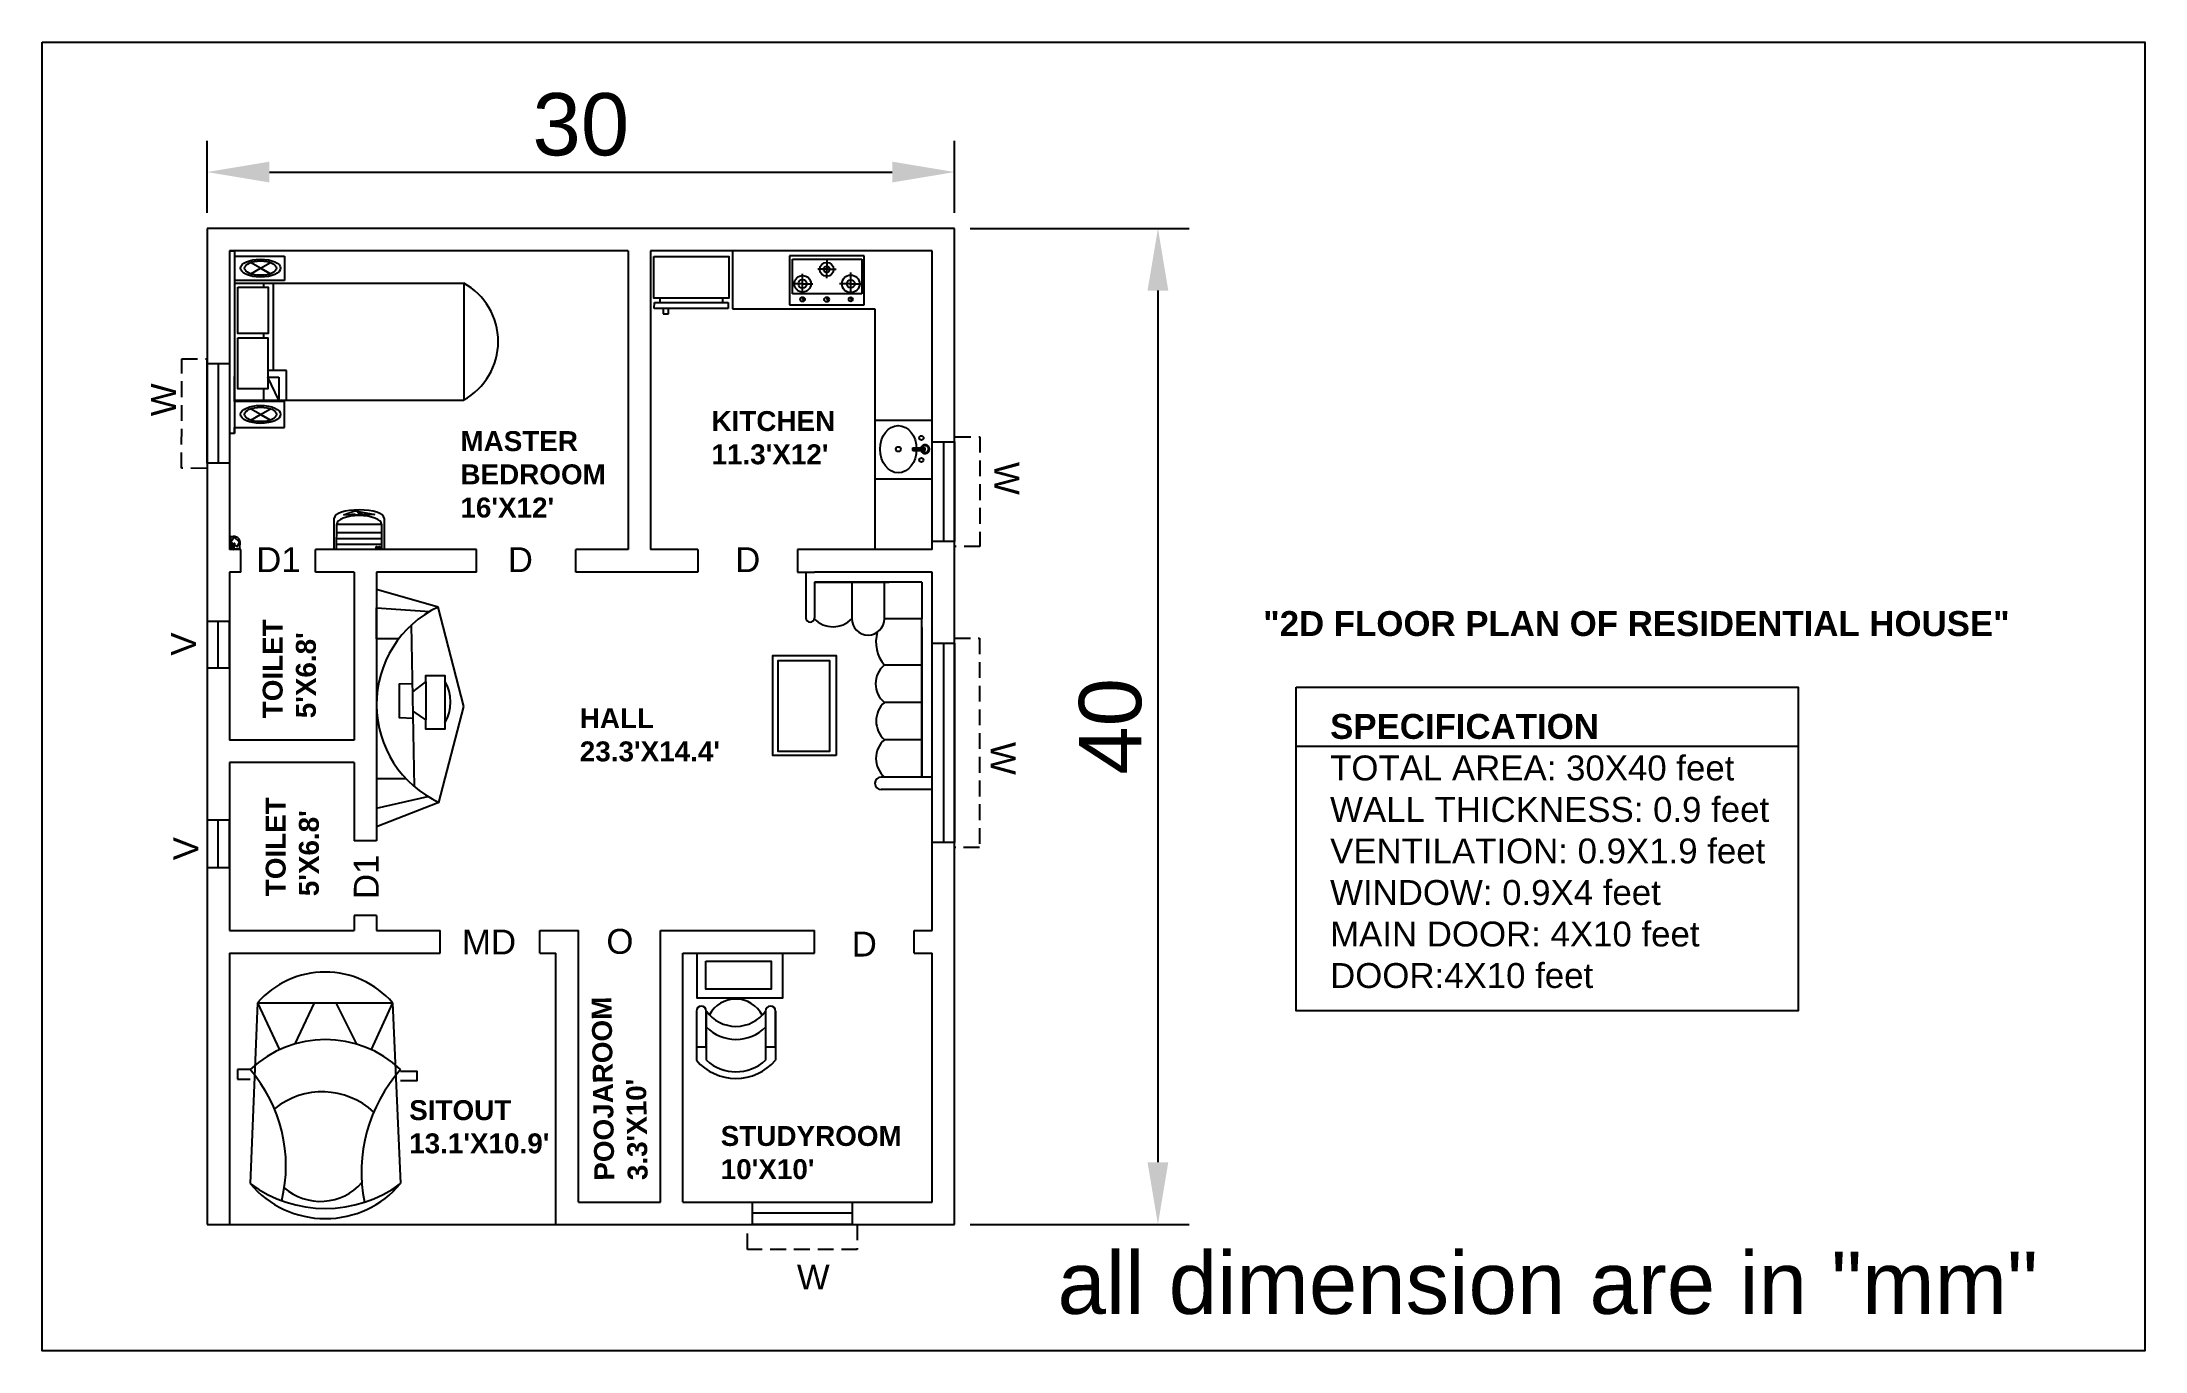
# Model space of a CAD drawing. Header units: millimetres. Extents: x 5 to 1805, y 5 to 512.
# Drawn here: x 1720.3 to 1804.7, y 459 to 511.6 of the extents above.
import ezdxf

# ---------------------------------------------------------------- set-up
doc = ezdxf.new("R2010")
doc.units = ezdxf.units.MM
doc.linetypes.add('HIDDEN', pattern=[9.525, 6.35, -3.175])
doc.styles.get("Standard").update_dxf_attribs({"font": 'arial.ttf'})
doc.dimstyles.new('ISO-25', dxfattribs={"dimtxt": 2.5, "dimasz": 2.5, "dimexe": 1.25, "dimexo": 0.625, "dimtad": 1, "dimdec": 1, "dimlunit": 6, "dimtxsty": 'Standard', "dimcen": 2.5, "dimadec": 1, "dimazin": 0, "dimtfac": 1, "dimtdec": 1, "dimtmove": 0, "dimatfit": 3, "dimfxl": 1, "dimarcsym": 0})

# ---------------------------------------------------------------- blocks, each defined once
blk = doc.blocks.new('*D1')
at = {"color": 0, "lineweight": -2, "transparency": 16777216}
for p, q in [((1726.892, 504.728), (1726.892, 507.614)), ((1756.892, 504.728), (1756.892, 507.614)), ((1729.392, 506.364), (1754.392, 506.364))]:
    blk.add_line(p, q, dxfattribs=at)
at = {"color": 0, "transparency": 16777216}
for points in [[(1729.392, 506.781), (1729.392, 505.947), (1726.892, 506.364)], [(1754.392, 506.781), (1754.392, 505.947), (1756.892, 506.364)]]:
    blk.add_solid(points, dxfattribs=at)
at = {"layer": 'Defpoints', "color": 0, "transparency": 16777216}
for p in [(1756.892, 506.364), (1726.892, 504.103), (1756.892, 504.103)]:
    blk.add_point(p, dxfattribs=at)
at = {"color": 0, "transparency": 16777216, "insert": (1741.892, 508.266), "char_height": 2.5, "attachment_point": 5}
blk.add_mtext('30', dxfattribs=at)
blk = doc.blocks.new('*D2')
at = {"color": 0, "lineweight": -2, "transparency": 16777216}
for p, q in [((1757.517, 504.103), (1766.305, 504.103)), ((1765.055, 501.603), (1765.055, 466.603)), ((1757.517, 464.103), (1766.305, 464.103))]:
    blk.add_line(p, q, dxfattribs=at)
at = {"color": 0, "transparency": 16777216}
for points in [[(1764.638, 501.603), (1765.472, 501.603), (1765.055, 504.103)], [(1764.638, 466.603), (1765.472, 466.603), (1765.055, 464.103)]]:
    blk.add_solid(points, dxfattribs=at)
at = {"layer": 'Defpoints', "color": 0, "transparency": 16777216}
for p in [(1756.892, 504.103), (1756.892, 464.103), (1765.055, 464.103)]:
    blk.add_point(p, dxfattribs=at)
at = {"color": 0, "transparency": 16777216, "insert": (1763.154, 484.103), "char_height": 2.5, "attachment_point": 5, "rotation": 90}
blk.add_mtext('40', dxfattribs=at)

msp = doc.modelspace()

# ---------------------------------------------------------------- linework, layer by layer
for p, q in [((1756.892, 504.103), (1726.892, 504.103)), ((1726.892, 504.103), (1726.892, 464.103)), ((1756.892, 464.103), (1756.892, 504.103)), ((1727.792, 503.203), (1727.792, 491.203)), ((1743.792, 503.203), (1727.792, 503.203)), ((1727.792, 503.203), (1727.992, 503.203)), ((1727.992, 503.203), (1727.992, 495.864)), ((1743.792, 503.203), (1743.792, 491.203)), ((1755.992, 503.203), (1744.692, 503.203)), ((1744.692, 503.203), (1744.692, 491.203)), ((1755.992, 491.203), (1755.992, 503.203)), ((1727.992, 502.987), (1729.992, 502.987)), ((1729.433, 502.279), (1728.634, 502.728)), ((1728.643, 502.278), (1729.037, 502.505)), ((1729.037, 502.505), (1729.431, 502.731)), ((1729.037, 502.505), (1729.433, 502.279)), ((1729.992, 502.987), (1729.992, 502.005)), ((1753.267, 502.994), (1750.265, 502.994)), ((1750.265, 502.994), (1750.265, 501.029)), ((1750.39, 502.868), (1753.168, 502.868)), ((1750.39, 501.477), (1750.39, 502.868)), ((1750.793, 501.496), (1750.793, 502.272)), ((1751.761, 502.458), (1751.401, 502.458)), ((1751.761, 502.824), (1751.761, 502.458)), ((1751.761, 502.458), (1752.139, 502.458)), ((1751.761, 502.107), (1751.761, 502.458)), ((1752.725, 501.876), (1752.725, 502.327)), ((1753.168, 502.868), (1753.168, 501.477)), ((1753.267, 501.029), (1753.267, 502.994)), ((1729.992, 502.005), (1727.992, 502.005)), ((1727.992, 502.005), (1727.992, 501.905)), ((1727.992, 501.905), (1737.19, 501.905)), ((1729.151, 501.905), (1729.151, 501.739)), ((1729.55, 501.905), (1729.55, 498.395)), ((1737.19, 501.905), (1737.19, 497.21)), ((1753.168, 501.477), (1750.39, 501.477)), ((1750.793, 501.876), (1750.402, 501.876)), ((1750.793, 501.876), (1751.207, 501.876)), ((1752.725, 501.876), (1752.275, 501.876)), ((1752.725, 501.876), (1753.144, 501.876)), ((1752.725, 501.507), (1752.725, 501.876)), ((1744.836, 500.89), (1744.844, 501.12)), ((1747.812, 500.89), (1744.836, 500.89)), ((1744.844, 501.12), (1747.812, 501.12)), ((1745.066, 501.301), (1745.066, 501.12)), ((1745.066, 501.12), (1747.598, 501.12)), ((1745.2, 500.89), (1745.2, 500.669)), ((1745.2, 500.669), (1745.414, 500.669)), ((1745.414, 500.669), (1745.414, 500.89)), ((1747.598, 501.12), (1747.598, 501.301)), ((1747.812, 501.12), (1747.812, 500.89)), ((1747.981, 500.87), (1753.692, 500.87)), ((1750.265, 501.029), (1753.267, 501.029)), ((1750.871, 501.299), (1750.793, 501.299)), ((1750.793, 501.299), (1750.793, 501.251)), ((1750.793, 501.251), (1750.884, 501.251)), ((1750.884, 501.251), (1750.871, 501.299)), ((1751.839, 501.303), (1751.761, 501.303)), ((1751.761, 501.303), (1751.761, 501.246)), ((1751.761, 501.246), (1751.857, 501.246)), ((1751.857, 501.246), (1751.839, 501.303)), ((1752.797, 501.291), (1752.725, 501.291)), ((1752.725, 501.291), (1752.725, 501.251)), ((1752.725, 501.251), (1752.808, 501.251)), ((1752.808, 501.251), (1752.797, 501.291)), ((1753.692, 500.87), (1753.692, 491.203)), ((1729.151, 499.881), (1729.151, 499.701)), ((1726.892, 494.672), (1726.892, 498.672)), ((1726.892, 498.672), (1727.792, 498.672)), ((1727.342, 498.672), (1727.342, 494.672)), ((1727.792, 498.672), (1727.792, 494.672)), ((1727.992, 497.151), (1727.992, 498.151)), ((1730.078, 498.395), (1729.331, 498.395)), ((1729.331, 498.395), (1729.331, 498.121)), ((1729.331, 498.121), (1729.771, 498.121)), ((1729.771, 497.21), (1729.331, 498.121)), ((1729.771, 498.121), (1729.771, 497.21)), ((1730.078, 497.21), (1730.078, 498.395)), ((1727.992, 497.151), (1727.992, 497.21)), ((1727.992, 497.21), (1737.19, 497.21)), ((1729.992, 497.151), (1727.992, 497.151)), ((1729.151, 497.655), (1729.151, 497.21)), ((1729.992, 496.101), (1729.992, 497.151)), ((1729.433, 496.406), (1728.634, 496.856)), ((1728.643, 496.406), (1729.037, 496.632)), ((1729.037, 496.632), (1729.431, 496.859)), ((1729.037, 496.632), (1729.433, 496.406)), ((1755.992, 496.387), (1753.692, 496.387)), ((1753.692, 496.387), (1753.692, 494.04)), ((1755.992, 494.04), (1755.992, 496.387)), ((1727.992, 495.864), (1727.792, 495.864)), ((1727.992, 495.864), (1727.992, 496.101)), ((1727.992, 496.101), (1729.992, 496.101)), ((1755.992, 491.529), (1755.992, 495.529)), ((1755.992, 495.529), (1756.892, 495.529)), ((1756.442, 495.529), (1756.442, 491.529)), ((1756.892, 495.529), (1756.892, 491.529)), ((1727.792, 494.672), (1726.892, 494.672)), ((1755.226, 495.235), (1755.226, 495.286)), ((1755.226, 495.286), (1755.713, 495.286)), ((1755.713, 495.235), (1755.226, 495.235)), ((1755.226, 495.235), (1755.226, 495.235)), ((1755.226, 495.235), (1755.226, 495.185)), ((1755.226, 495.185), (1755.713, 495.185)), ((1755.275, 495.185), (1755.275, 495.286)), ((1755.713, 495.185), (1755.713, 495.286)), ((1753.692, 494.04), (1755.992, 494.04)), ((1731.994, 491.203), (1731.994, 492.462)), ((1732.087, 491.203), (1732.093, 492.23)), ((1732.093, 492.229), (1733.893, 492.229)), ((1732.373, 492.594), (1732.815, 492.757)), ((1733.066, 492.584), (1732.373, 492.594)), ((1732.815, 492.757), (1733.62, 492.609)), ((1733.62, 492.609), (1733.066, 492.584)), ((1733.893, 492.229), (1733.893, 491.203)), ((1733.995, 492.462), (1733.995, 491.203)), ((1727.792, 491.732), (1727.832, 491.732)), ((1727.832, 491.732), (1727.832, 491.24)), ((1727.832, 491.732), (1727.937, 491.732)), ((1727.832, 491.24), (1728.2, 491.24)), ((1727.899, 491.417), (1727.985, 491.443)), ((1727.972, 491.342), (1727.899, 491.417)), ((1727.985, 491.443), (1727.972, 491.342)), ((1728.2, 491.203), (1728.2, 491.362)), ((1732.087, 491.42), (1733.893, 491.42)), ((1732.089, 491.655), (1733.893, 491.655)), ((1732.091, 491.894), (1733.893, 491.894)), ((1756.892, 491.529), (1755.992, 491.529)), ((1728.242, 491.203), (1727.792, 491.203)), ((1728.242, 490.303), (1728.242, 491.203)), ((1731.242, 490.303), (1731.242, 491.203)), ((1737.698, 491.203), (1731.242, 491.203)), ((1737.698, 490.303), (1737.698, 491.203)), ((1743.792, 491.203), (1741.698, 491.203)), ((1741.698, 490.303), (1741.698, 491.203)), ((1746.586, 491.203), (1744.692, 491.203)), ((1746.586, 491.203), (1746.586, 490.303)), ((1755.992, 491.203), (1750.586, 491.203)), ((1750.586, 491.203), (1750.586, 490.303)), ((1727.792, 490.303), (1727.792, 483.553)), ((1728.242, 490.303), (1727.792, 490.303)), ((1732.792, 490.303), (1731.242, 490.303)), ((1732.792, 490.303), (1732.792, 483.553)), ((1733.692, 490.303), (1733.692, 479.509)), ((1737.698, 490.303), (1733.692, 490.303)), ((1736.161, 488.896), (1733.692, 489.6)), ((1746.586, 490.303), (1741.698, 490.303)), ((1750.586, 490.303), (1751.265, 490.303)), ((1750.926, 490.303), (1750.926, 488.459)), ((1755.992, 490.303), (1751.265, 490.303)), ((1755.576, 489.889), (1751.265, 489.889)), ((1751.265, 489.889), (1751.265, 488.459)), ((1751.265, 489.889), (1752.765, 489.889)), ((1752.765, 489.889), (1752.765, 488.428)), ((1752.765, 489.889), (1752.765, 489.889)), ((1752.765, 489.889), (1754.265, 489.889)), ((1754.076, 488.428), (1754.076, 489.889)), ((1755.576, 489.889), (1755.576, 488.428)), ((1755.992, 475.903), (1755.992, 490.303)), ((1733.692, 487.623), (1733.692, 488.868)), ((1733.692, 488.868), (1735.837, 488.724)), ((1737.194, 484.906), (1736.161, 488.896)), ((1727.792, 488.313), (1726.892, 488.313)), ((1726.892, 488.313), (1726.892, 486.449)), ((1727.342, 486.449), (1727.342, 488.313)), ((1727.792, 486.449), (1727.792, 488.313)), ((1755.576, 488.418), (1754.076, 488.418)), ((1755.576, 482.069), (1755.576, 488.428)), ((1755.576, 488.069), (1755.576, 486.569)), ((1734.588, 487.623), (1733.692, 487.623)), ((1755.992, 483.442), (1755.992, 487.442)), ((1755.992, 487.442), (1756.892, 487.442)), ((1756.442, 487.442), (1756.442, 483.442)), ((1756.892, 487.442), (1756.892, 483.442)), ((1726.892, 486.449), (1727.792, 486.449)), ((1755.576, 486.569), (1754.076, 486.569)), ((1755.576, 486.569), (1755.576, 485.069)), ((1735.144, 485.489), (1735.67, 485.887)), ((1735.67, 485.887), (1735.67, 484.367)), ((1735.67, 484.367), (1735.158, 484.711)), ((1736.199, 481.05), (1737.194, 484.906)), ((1755.576, 485.069), (1754.076, 485.069)), ((1755.576, 485.069), (1755.576, 483.569)), ((1732.792, 483.553), (1727.792, 483.553)), ((1755.576, 483.569), (1754.076, 483.569)), ((1755.576, 483.569), (1755.576, 482.069)), ((1755.992, 482.073), (1755.992, 483.443)), ((1756.442, 483.443), (1756.442, 479.443)), ((1756.892, 483.443), (1756.892, 479.443)), ((1770.599, 483.313), (1790.748, 483.313)), ((1732.792, 482.653), (1727.792, 482.653)), ((1727.792, 482.653), (1727.792, 475.903)), ((1732.792, 482.653), (1732.792, 479.509)), ((1734.886, 481.992), (1733.692, 481.992)), ((1733.692, 481.992), (1733.692, 480.826)), ((1755.992, 482.069), (1753.945, 482.069)), ((1755.576, 482.069), (1754.076, 482.069)), ((1733.692, 480.826), (1735.745, 481.295)), ((1755.992, 481.569), (1753.945, 481.569)), ((1727.342, 478.438), (1727.342, 480.338)), ((1736.199, 481.05), (1733.692, 480.076)), ((1733.692, 479.509), (1732.792, 479.509)), ((1756.892, 479.443), (1755.992, 479.443)), ((1733.692, 476.509), (1732.792, 476.509)), ((1732.792, 476.509), (1732.792, 475.903)), ((1733.692, 476.509), (1733.692, 475.903)), ((1727.792, 475.903), (1732.792, 475.903)), ((1733.692, 475.903), (1736.24, 475.903)), ((1736.24, 475.003), (1736.24, 475.903)), ((1740.24, 475.003), (1740.24, 475.903)), ((1740.24, 475.903), (1741.792, 475.903)), ((1741.792, 475.003), (1741.792, 475.903)), ((1745.092, 465.003), (1745.092, 475.903)), ((1745.092, 475.903), (1751.27, 475.903)), ((1751.27, 475.003), (1751.27, 475.903)), ((1755.27, 475.003), (1755.27, 475.903)), ((1755.27, 475.903), (1755.992, 475.903)), ((1727.792, 475.003), (1736.24, 475.003)), ((1727.792, 475.003), (1727.792, 464.103)), ((1740.24, 475.003), (1740.892, 475.003)), ((1740.892, 464.103), (1740.892, 475.003)), ((1741.792, 465.003), (1741.792, 475.003)), ((1745.992, 465.003), (1745.992, 475.003)), ((1745.992, 475.003), (1751.27, 475.003)), ((1755.27, 475.003), (1755.992, 475.003)), ((1755.992, 465.003), (1755.992, 475.003)), ((1728.917, 473.002), (1728.62, 465.745)), ((1728.917, 473.002), (1729.792, 471.119)), ((1730.43, 471.357), (1731.196, 473.002)), ((1731.196, 473.002), (1732.053, 473.002)), ((1732.053, 473.002), (1732.886, 471.346)), ((1734.339, 473.002), (1733.474, 471.125)), ((1734.339, 473.002), (1734.658, 465.745)), ((1746.529, 472.671), (1746.529, 470.696)), ((1746.929, 471.232), (1746.929, 472.671)), ((1746.929, 472.671), (1746.929, 470.696)), ((1749.308, 472.671), (1749.308, 470.696)), ((1749.708, 471.232), (1749.708, 472.671)), ((1749.708, 472.671), (1749.708, 470.696)), ((1746.529, 471.232), (1746.929, 471.232)), ((1749.308, 471.232), (1749.708, 471.232)), ((1728.62, 470.322), (1728.114, 470.322)), ((1728.114, 470.322), (1728.114, 469.938)), ((1728.114, 469.938), (1728.62, 469.938)), ((1741.792, 465.003), (1745.092, 465.003)), ((1745.992, 465.003), (1755.992, 465.003)), ((1748.787, 465.003), (1752.787, 465.003)), ((1748.787, 464.103), (1748.787, 465.003)), ((1752.787, 464.553), (1748.787, 464.553)), ((1752.787, 465.003), (1752.787, 464.103)), ((1726.892, 464.103), (1756.892, 464.103)), ((1752.787, 464.103), (1748.787, 464.103))]:
    msp.add_line(p, q)
at = {"linetype": 'HIDDEN'}
msp.add_line((1747.981, 503.203), (1747.981, 500.87), dxfattribs=at)
at = {"linetype": 'HIDDEN', "ltscale": 0.1}
for p, q in [((1725.869, 494.468), (1725.876, 498.868)), ((1725.876, 498.868), (1726.876, 498.866)), ((1726.876, 498.866), (1726.875, 498.666)), ((1756.908, 495.733), (1757.908, 495.733)), ((1757.908, 495.733), (1757.908, 491.333)), ((1726.869, 494.466), (1725.869, 494.468)), ((1757.908, 491.333), (1756.908, 491.333)), ((1756.892, 487.442), (1756.892, 487.642)), ((1756.892, 487.642), (1757.892, 487.642)), ((1757.892, 487.642), (1757.892, 479.242)), ((1756.892, 479.242), (1756.892, 479.443)), ((1757.892, 479.242), (1756.892, 479.242)), ((1748.587, 463.103), (1748.587, 464.103)), ((1748.587, 464.103), (1748.787, 464.103)), ((1752.787, 464.103), (1752.987, 464.103)), ((1752.987, 464.103), (1752.987, 463.103)), ((1752.987, 463.103), (1748.587, 463.103))]:
    msp.add_line(p, q, dxfattribs=at)
for points in [[(1720.267, 511.585), (1804.671, 511.585), (1804.671, 459.024), (1720.267, 459.024)], [(1744.82, 502.978), (1747.835, 502.978), (1747.835, 501.301), (1744.82, 501.301)], [(1728.123, 501.739), (1729.347, 501.739), (1729.347, 499.881), (1728.123, 499.881)], [(1728.123, 499.701), (1729.331, 499.701), (1729.331, 497.655), (1728.123, 497.655)], [(1755.218, 495.293), (1755.283, 495.294), (1755.283, 495.178), (1755.218, 495.176)], [(1755.275, 495.185), (1755.226, 495.185), (1755.226, 495.286), (1755.275, 495.286)], [(1732.935, 492.676), (1733.13, 492.676), (1733.13, 492.699), (1732.935, 492.699)], [(1727.977, 491.696), (1727.846, 491.504), (1728.101, 491.309), (1728.194, 491.508)], [(1727.865, 491.362), (1727.983, 491.276), (1727.968, 491.254), (1727.849, 491.34)], [(1752.147, 482.94), (1749.605, 482.94), (1749.605, 486.946), (1752.147, 486.946)], [(1770.599, 485.68), (1790.748, 485.68), (1790.748, 472.676), (1770.599, 472.676)], [(1746.565, 475.003), (1749.984, 475.003), (1749.984, 473.187), (1746.565, 473.187)], [(1746.912, 474.673), (1749.53, 474.673), (1749.53, 473.552), (1746.912, 473.552)]]:
    msp.add_lwpolyline(points, close=True)
for points in [[(1735.213, 481.683), (1735.095, 488.177)], [(1751.885, 483.19), (1751.885, 486.736), (1749.796, 486.736), (1749.796, 483.113), (1751.885, 483.113), (1751.885, 483.19)], [(1735.163, 484.418), (1735.163, 484.418), (1734.616, 484.453), (1734.616, 485.818), (1735.138, 485.827)], [(1735.67, 485.887), (1735.67, 486.146), (1736.431, 486.146), (1736.431, 483.987), (1735.67, 483.987), (1735.67, 484.367)], [(1727.792, 480.338), (1726.892, 480.338), (1726.892, 478.438), (1727.792, 478.438), (1727.792, 480.338)], [(1728.917, 473.002), (1734.339, 473.002)], [(1734.658, 470.253), (1735.306, 470.253), (1735.306, 469.869), (1734.658, 469.869)]]:
    msp.add_lwpolyline(points)
for centre, radius in [((1750.793, 501.876), 0.332), ((1751.761, 502.458), 0.278), ((1751.761, 502.458), 0.125), ((1752.725, 501.876), 0.353), ((1750.793, 501.876), 0.17), ((1752.725, 501.876), 0.158), ((1750.793, 501.251), 0.0918), ((1751.761, 501.246), 0.0964), ((1752.725, 501.251), 0.0826), ((1755.561, 495.689), 0.0872), ((1754.635, 495.235), 0.0976), ((1755.561, 494.799), 0.0835), ((1732.72, 492.611), 0.0119), ((1732.754, 492.611), 0.0127), ((1732.785, 492.611), 0.0117), ((1732.81, 492.611), 0.0126), ((1733.24, 492.643), 0.0325), ((1733.323, 492.642), 0.0231), ((1727.899, 491.417), 0.0161), ((1727.972, 491.342), 0.0156), ((1727.985, 491.443), 0.0137), ((1733.697, 491.299), 0.0307), ((1733.804, 491.299), 0.0295)]:
    msp.add_circle(centre, radius)
for centre, radius, start, end in [((1735.897, 499.558), 2.68, 298.84987, 61.15013), ((1755.713, 495.235), 0.177, 196.09708, 163.07419), ((1755.713, 495.235), 0.135, 201.25431, 157.62674), ((1727.957, 491.468), 0.265, 336.44266, 94.3805), ((1727.957, 491.468), 0.265, 268.94378, 271.05622), ((1738.027, 484.982), 4.336, 115.49107, 245.06867), ((1751.095, 488.459), 0.17, 180, 0), ((1752.015, 489.134), 1.03, 223.26721, 316.73279), ((1753.421, 488.428), 0.655, 180, 0), ((1755.16, 487.493), 1.424, 163.9746, 220.47338), ((1755.16, 487.493), 1.424, 139.52662, 139.53119), ((1754.689, 485.819), 0.969, 129.26616, 230.73384), ((1735.061, 485.084), 1.606, 328.54922, 31.45078), ((1754.763, 484.319), 1.017, 132.48899, 227.51101), ((1754.734, 482.819), 0.997, 131.24646, 228.75354), ((1753.945, 481.819), 0.25, 90, 270), ((1731.628, 470.65), 3.589, 40.94674, 139.05326), ((1746.729, 472.671), 0.2, 0, 180), ((1748.119, 473.519), 1.461, 215.49706, 324.50294), ((1748.107, 471.968), 1.189, 26.77958, 152.35405), ((1749.508, 472.671), 0.2, 0, 180), ((1748.119, 473.214), 1.68, 224.92678, 315.07322), ((1731.639, 467.143), 4.384, 46.47864, 133.52136), ((1724.145, 466.459), 5.912, 346.30845, 40.80308), ((1739.292, 466.198), 6.204, 138.32978, 191.1699), ((1748.119, 472.073), 2.103, 220.92512, 319.07488), ((1748.119, 471.989), 1.757, 227.39672, 312.60328), ((1731.443, 467.23), 2.2, 88.28517, 88.28517), ((1731.509, 466.402), 3.027, 46.90054, 129.20058), ((1731.639, 469.816), 5.068, 233.4363, 306.5637), ((1731.639, 468.277), 3.94, 219.9801, 320.0199), ((1731.443, 467.23), 2.2, 228.68521, 318.93995), ((1731.509, 466.402), 3.027, 341.65176, 344.26435)]:
    msp.add_arc(centre, radius, start, end)
for centre, major_axis, ratio in [((1729.037, 502.505), (0.804, 0), 0.447038), ((1729.037, 502.505), (-0.638, 0), 0.451491), ((1729.037, 496.632), (0.804, 0), 0.447038), ((1729.037, 496.632), (-0.638, 0), 0.451491), ((1754.635, 495.235), (0, -0.949), 0.769912)]:
    msp.add_ellipse(centre, major_axis=major_axis, ratio=ratio)
for centre, major_axis, ratio in [((1732.995, 492.462), (-1.001, 0), 0.337484), ((1732.993, 492.229), (-0.9, 0), 0.37529)]:
    msp.add_ellipse(centre, major_axis=major_axis, ratio=ratio, start_param=3.141593, end_param=6.283185)

# ---------------------------------------------------------------- texts
at = {"attachment_point": 1}
for s, width, insert, char_height, rotation in [('W', 0.103, (1724.642, 496.56), 1, 90), ('W', 0.103, (1759.489, 494.722), 1, 270), ('V', 0.03559, (1725.446, 486.944), 1, 90), ("{\\fArial|b1|i0|c0|p34;TOILET \\P5'X6.8'\\P }", 0.1462, (1729.123, 484.431), 0.8, 90), ('W', 0.103, (1759.339, 483.477), 1, 270), ("{\\fArial|b1|i0|c0|p34;TOILET 5'X6.8' }", 1.07361, (1729.244, 477.285), 0.8, 90), ('V', 0.03559, (1725.539, 478.728), 1, 90), ('D1', 2.5, (1732.78, 477.171), 1, 90), ("{\\fArial|b1|i0|c0|p34;POOJAROOM\\P3.3'X10'}", 1, (1742.441, 465.855), 0.8, 90.94055)]:
    msp.add_mtext_dynamic_manual_height_columns(s, width=width, gutter_width=12.5, heights=[0], dxfattribs=dict(at, insert=insert, char_height=char_height, rotation=rotation))
for s, width, heights, insert, char_height in [("{\\fArial|b1|i0|c0|p34;KITCHEN  \\P11.3'X12'}", 1, [2.706], (1747.137, 496.764), 0.8), ("{\\fArial|b1|i0|c0|p34;MASTER BEDROOM \\P16'X12'}", 0.1462, [0], (1737.059, 495.959), 0.8), ('D1', 2.5, [0], (1728.862, 491.298), 1), (' D', 2.5, [0], (1738.571, 491.298), 1), (' D', 2.5, [0], (1747.699, 491.298), 1), ('{\\fArial|b1|i0|c0|p34;"2D FLOOR PLAN OF RESIDENTIAL HOUSE"}', 84.82009, [0], (1769.279, 488.734), 1), ("{\\fArial|b1|i0|c0|p34;HALL\\P23.3'X14.4' }", 0.1462, [0], (1741.85, 484.834), 0.8), ('{\\fArial|b1|i0|c0|p34;SPECIFICATION\\P}TOTAL AREA: 30X40 feet\\PWALL THICKNESS: 0.9 feet\\PVENTILATION: 0.9X1.9 feet\\PWINDOW: 0.9X4 feet\\PMAIN DOOR: 4X10 feet\\PDOOR:4X10 feet\\P ', 22.43873, [0], (1771.966, 484.602), 1), ('MD', 2.5, [0], (1737.121, 475.946), 1), (' O', 2.5, [0], (1742.529, 475.972), 1), ('D', 2.5, [0], (1752.765, 475.863), 1), ("{\\fArial|b1|i0|c0|p34;SITOUT\\P13.1'X10.9' }", 1, [0], (1735.003, 469.094), 0.8), ("{\\fArial|b1|i0|c0|p34;STUDYROOM    10'X10'}", 0.8, [0], (1747.507, 468.057), 0.8), ('all dimension are in "mm"', 47.02742, [0], (1761.023, 463.013), 2.5), ('W', 0.103, [0], (1750.563, 462.492), 1)]:
    msp.add_mtext_dynamic_manual_height_columns(s, width=width, gutter_width=12.5, heights=heights, dxfattribs=dict(at, insert=insert, char_height=char_height))

# ---------------------------------------------------------------- dimensions: what is measured, and where the dimension line sits
dim = msp.add_linear_dim(base=(1756.892, 506.364), p1=(1726.892, 504.103), p2=(1756.892, 504.103), dimstyle='ISO-25')
dim.commit()
dim.dimension.update_dxf_attribs({"geometry": '*D1', "text_midpoint": (1741.892, 508.266)})
dim = msp.add_linear_dim(base=(1765.055, 464.103), p1=(1756.892, 504.103), p2=(1756.892, 464.103), angle=90, dimstyle='ISO-25')
dim.commit()
dim.dimension.update_dxf_attribs({"geometry": '*D2', "text_midpoint": (1765.055, 484.103), "dimtype": 160})

doc.saveas('drawing.dxf')
